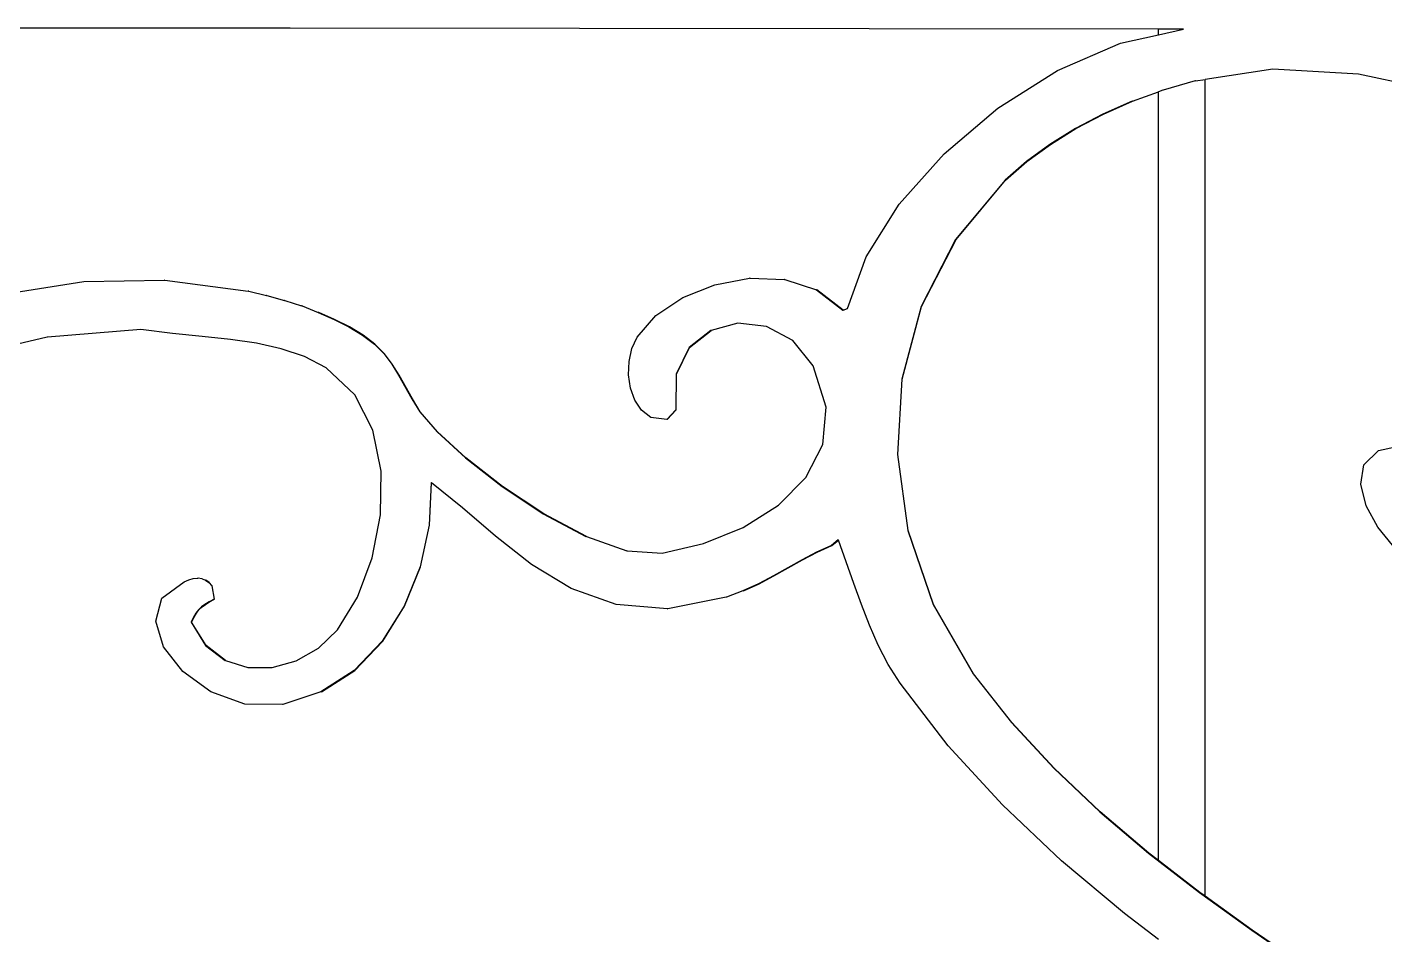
# Model space of a CAD drawing. Header units: inches. Extents: x -2812 to 9774, y -15726 to -746.
# Drawn here: x 3453.81 to 3468.53, y -9211.92 to -9202.08 of the extents above; entities that cross this region are included whole.
import ezdxf

# ---------------------------------------------------------------- set-up
doc = ezdxf.new("R2010")
doc.units = ezdxf.units.IN
doc.header["$LTSCALE"] = 17
doc.header["$MEASUREMENT"] = 0
doc.layers.add('OUTLINE', color=1, linetype='Continuous', lineweight=25)

# ---------------------------------------------------------------- blocks, each defined once
blk = doc.blocks.new('fddd')
for p, q in [((-439.835, -3265.055), (-449.682, -3265.045)), ((-439.835, -3265.055), (-449.679, -3265.055)), ((-430.42, -3265.065), (-439.835, -3265.055)), ((-430.42, -3265.126), (-430.42, -3265.065)), ((-430.42, -3265.126), (-430.146, -3265.065)), ((-430.146, -3265.065), (-430.42, -3265.065)), ((-431.514, -3265.513), (-430.832, -3265.217)), ((-430.832, -3265.217), (-430.42, -3265.126)), ((-432.162, -3265.924), (-431.514, -3265.513)), ((-429.179, -3265.501), (-429.913, -3265.61)), ((-428.251, -3265.555), (-429.179, -3265.501)), ((-427.464, -3265.721), (-428.251, -3265.555)), ((-430.022, -3265.625), (-430.367, -3265.727)), ((-430.018, -3265.625), (-430.022, -3265.625)), ((-430.018, -3265.625), (-429.913, -3265.61)), ((-429.913, -3274.467), (-429.913, -3265.61)), ((-430.705, -3265.847), (-431.021, -3265.986)), ((-431.016, -3265.986), (-430.7, -3265.847)), ((-430.7, -3265.847), (-430.705, -3265.847)), ((-430.7, -3265.847), (-430.42, -3265.746)), ((-430.371, -3265.727), (-430.42, -3265.746)), ((-430.42, -3274.078), (-430.42, -3265.746)), ((-430.367, -3265.727), (-430.371, -3265.727)), ((-432.744, -3266.417), (-432.162, -3265.924)), ((-431.021, -3265.986), (-431.318, -3266.143)), ((-431.313, -3266.143), (-431.016, -3265.986)), ((-431.016, -3265.986), (-431.021, -3265.986)), ((-431.318, -3266.143), (-431.595, -3266.315)), ((-431.59, -3266.315), (-431.313, -3266.143)), ((-431.313, -3266.143), (-431.318, -3266.143)), ((-433.23, -3266.964), (-432.744, -3266.417)), ((-431.595, -3266.315), (-431.849, -3266.502)), ((-431.845, -3266.502), (-431.59, -3266.315)), ((-431.59, -3266.315), (-431.595, -3266.315)), ((-431.849, -3266.502), (-432.081, -3266.704)), ((-432.076, -3266.704), (-431.845, -3266.502)), ((-431.845, -3266.502), (-431.849, -3266.502)), ((-432.081, -3266.704), (-432.619, -3267.346)), ((-432.614, -3267.346), (-432.076, -3266.704)), ((-432.076, -3266.704), (-432.081, -3266.704)), ((-433.59, -3267.533), (-433.23, -3266.964)), ((-432.619, -3267.346), (-432.992, -3268.073)), ((-432.988, -3268.073), (-432.614, -3267.346)), ((-432.614, -3267.346), (-432.619, -3267.346)), ((-433.792, -3268.093), (-433.59, -3267.533)), ((-442.895, -3267.933), (-442.073, -3267.803)), ((-442.073, -3267.803), (-441.198, -3267.788)), ((-441.193, -3267.788), (-441.198, -3267.788)), ((-441.193, -3267.788), (-440.288, -3267.907)), ((-440.284, -3267.907), (-440.288, -3267.907)), ((-440.284, -3267.907), (-440.091, -3267.952)), ((-435.578, -3267.976), (-435.229, -3267.837)), ((-435.229, -3267.837), (-434.852, -3267.767)), ((-434.847, -3267.767), (-434.852, -3267.767)), ((-434.847, -3267.767), (-434.475, -3267.78)), ((-434.47, -3267.78), (-434.475, -3267.78)), ((-434.47, -3267.78), (-434.128, -3267.891)), ((-434.128, -3267.891), (-433.841, -3268.114)), ((-434.123, -3267.891), (-434.128, -3267.891)), ((-433.838, -3268.113), (-434.123, -3267.891)), ((-440.086, -3267.952), (-440.091, -3267.952)), ((-440.086, -3267.952), (-439.897, -3268.006)), ((-439.893, -3268.006), (-439.897, -3268.006)), ((-439.893, -3268.006), (-439.71, -3268.067)), ((-435.869, -3268.17), (-435.578, -3267.976)), ((-439.705, -3268.067), (-439.71, -3268.067)), ((-439.705, -3268.067), (-439.529, -3268.136)), ((-439.529, -3268.136), (-439.358, -3268.212)), ((-439.525, -3268.136), (-439.529, -3268.136)), ((-439.353, -3268.212), (-439.525, -3268.136)), ((-436.073, -3268.404), (-435.869, -3268.17)), ((-433.841, -3268.114), (-433.838, -3268.113)), ((-433.838, -3268.113), (-433.792, -3268.093)), ((-432.992, -3268.073), (-433.203, -3268.859)), ((-433.198, -3268.859), (-432.988, -3268.073)), ((-432.988, -3268.073), (-432.992, -3268.073)), ((-441.454, -3268.321), (-442.466, -3268.404)), ((-441.11, -3268.364), (-441.454, -3268.321)), ((-439.358, -3268.212), (-439.197, -3268.294)), ((-439.353, -3268.212), (-439.358, -3268.212)), ((-439.192, -3268.294), (-439.353, -3268.212)), ((-439.197, -3268.294), (-439.049, -3268.384)), ((-439.192, -3268.294), (-439.197, -3268.294)), ((-439.044, -3268.384), (-439.192, -3268.294)), ((-435.272, -3268.332), (-435.509, -3268.518)), ((-435.505, -3268.518), (-435.268, -3268.332)), ((-435.268, -3268.332), (-435.272, -3268.332)), ((-434.979, -3268.254), (-435.268, -3268.332)), ((-434.669, -3268.289), (-434.979, -3268.254)), ((-434.384, -3268.441), (-434.669, -3268.289)), ((-442.471, -3268.404), (-442.854, -3268.494)), ((-442.466, -3268.404), (-442.471, -3268.404)), ((-440.787, -3268.398), (-441.11, -3268.364)), ((-440.483, -3268.43), (-440.787, -3268.398)), ((-440.198, -3268.471), (-440.483, -3268.43)), ((-439.931, -3268.53), (-440.198, -3268.471)), ((-439.049, -3268.384), (-438.92, -3268.481)), ((-439.044, -3268.384), (-439.049, -3268.384)), ((-438.915, -3268.481), (-439.044, -3268.384)), ((-438.92, -3268.481), (-438.816, -3268.586)), ((-438.915, -3268.481), (-438.92, -3268.481)), ((-438.812, -3268.586), (-438.915, -3268.481)), ((-436.129, -3268.529), (-436.073, -3268.404)), ((-434.164, -3268.715), (-434.384, -3268.441)), ((-439.68, -3268.615), (-439.931, -3268.53)), ((-439.445, -3268.736), (-439.68, -3268.615)), ((-438.816, -3268.586), (-438.732, -3268.698)), ((-438.812, -3268.586), (-438.816, -3268.586)), ((-438.727, -3268.698), (-438.812, -3268.586)), ((-436.159, -3268.669), (-436.129, -3268.529)), ((-435.509, -3268.518), (-435.649, -3268.806)), ((-435.644, -3268.806), (-435.505, -3268.518)), ((-435.505, -3268.518), (-435.509, -3268.518)), ((-439.132, -3269.029), (-439.445, -3268.736)), ((-438.732, -3268.698), (-438.658, -3268.816)), ((-438.727, -3268.698), (-438.732, -3268.698)), ((-438.653, -3268.816), (-438.727, -3268.698)), ((-436.164, -3268.815), (-436.159, -3268.669)), ((-434.021, -3269.164), (-434.164, -3268.715)), ((-438.658, -3268.816), (-438.514, -3269.074)), ((-438.653, -3268.816), (-438.658, -3268.816)), ((-438.509, -3269.074), (-438.653, -3268.816)), ((-436.143, -3268.957), (-436.164, -3268.815)), ((-435.649, -3268.806), (-435.651, -3269.192)), ((-435.644, -3268.806), (-435.649, -3268.806)), ((-435.647, -3269.192), (-435.644, -3268.806)), ((-433.203, -3268.859), (-433.25, -3269.678)), ((-433.246, -3269.678), (-433.198, -3268.859)), ((-433.198, -3268.859), (-433.203, -3268.859)), ((-438.938, -3269.414), (-439.132, -3269.029)), ((-438.514, -3269.074), (-438.429, -3269.213)), ((-438.509, -3269.074), (-438.514, -3269.074)), ((-438.424, -3269.213), (-438.509, -3269.074)), ((-436.096, -3269.088), (-436.143, -3268.957)), ((-436.023, -3269.197), (-436.096, -3269.088)), ((-438.429, -3269.213), (-438.242, -3269.431)), ((-438.424, -3269.213), (-438.429, -3269.213)), ((-438.238, -3269.431), (-438.424, -3269.213)), ((-435.924, -3269.275), (-436.023, -3269.197)), ((-435.651, -3269.192), (-435.751, -3269.296)), ((-435.746, -3269.296), (-435.647, -3269.192)), ((-435.647, -3269.192), (-435.651, -3269.192)), ((-434.058, -3269.569), (-434.021, -3269.164)), ((-435.751, -3269.296), (-435.924, -3269.275)), ((-435.746, -3269.296), (-435.751, -3269.296)), ((-438.849, -3269.859), (-438.938, -3269.414)), ((-438.242, -3269.431), (-437.933, -3269.714)), ((-438.238, -3269.431), (-438.242, -3269.431)), ((-437.928, -3269.714), (-438.238, -3269.431)), ((-434.241, -3269.925), (-434.058, -3269.569)), ((-433.25, -3269.678), (-433.137, -3270.501)), ((-433.246, -3269.678), (-433.25, -3269.678)), ((-433.132, -3270.501), (-433.246, -3269.678)), ((-428.192, -3269.789), (-428.032, -3269.634)), ((-428.032, -3269.634), (-427.716, -3269.566)), ((-437.933, -3269.714), (-437.537, -3270.024)), ((-437.928, -3269.714), (-437.933, -3269.714)), ((-437.532, -3270.024), (-437.928, -3269.714)), ((-428.226, -3269.999), (-428.192, -3269.789)), ((-438.855, -3270.332), (-438.849, -3269.859)), ((-434.54, -3270.226), (-434.241, -3269.925)), ((-438.305, -3269.98), (-438.327, -3270.442)), ((-438.322, -3270.442), (-438.3, -3269.984)), ((-438.3, -3269.984), (-438.305, -3269.98)), ((-437.965, -3270.254), (-438.3, -3269.984)), ((-437.537, -3270.024), (-437.089, -3270.321)), ((-437.532, -3270.024), (-437.537, -3270.024)), ((-437.084, -3270.321), (-437.532, -3270.024)), ((-428.166, -3270.235), (-428.226, -3269.999)), ((-437.607, -3270.564), (-437.965, -3270.254)), ((-434.921, -3270.467), (-434.54, -3270.226)), ((-428.04, -3270.466), (-428.166, -3270.235)), ((-438.944, -3270.797), (-438.855, -3270.332)), ((-437.089, -3270.321), (-436.627, -3270.567)), ((-437.084, -3270.321), (-437.089, -3270.321)), ((-436.622, -3270.567), (-437.084, -3270.321)), ((-438.327, -3270.442), (-438.426, -3270.895)), ((-438.421, -3270.895), (-438.322, -3270.442)), ((-438.322, -3270.442), (-438.327, -3270.442)), ((-435.351, -3270.643), (-434.921, -3270.467)), ((-433.132, -3270.501), (-433.137, -3270.501)), ((-433.137, -3270.501), (-432.862, -3271.302)), ((-432.857, -3271.302), (-433.132, -3270.501)), ((-427.881, -3270.66), (-428.04, -3270.466)), ((-437.219, -3270.87), (-437.607, -3270.564)), ((-436.622, -3270.567), (-436.627, -3270.567)), ((-436.622, -3270.567), (-436.185, -3270.722)), ((-435.8, -3270.748), (-435.351, -3270.643)), ((-433.965, -3270.665), (-434.126, -3270.737)), ((-434.121, -3270.737), (-433.96, -3270.665)), ((-433.891, -3270.603), (-433.965, -3270.665)), ((-433.96, -3270.665), (-433.965, -3270.665)), ((-433.96, -3270.665), (-433.89, -3270.606)), ((-433.89, -3270.606), (-433.891, -3270.603)), ((-433.804, -3270.84), (-433.89, -3270.606)), ((-439.103, -3271.224), (-438.944, -3270.797)), ((-436.18, -3270.722), (-436.185, -3270.722)), ((-436.18, -3270.722), (-435.8, -3270.748)), ((-434.281, -3270.819), (-434.592, -3270.993)), ((-434.588, -3270.993), (-434.277, -3270.819)), ((-434.126, -3270.737), (-434.281, -3270.819)), ((-434.277, -3270.819), (-434.281, -3270.819)), ((-434.277, -3270.819), (-434.121, -3270.737)), ((-434.121, -3270.737), (-434.126, -3270.737)), ((-433.721, -3271.074), (-433.804, -3270.84)), ((-438.426, -3270.895), (-438.597, -3271.321)), ((-438.593, -3271.321), (-438.421, -3270.895)), ((-438.421, -3270.895), (-438.426, -3270.895)), ((-436.787, -3271.13), (-437.219, -3270.87)), ((-434.592, -3270.993), (-434.754, -3271.078)), ((-434.749, -3271.078), (-434.588, -3270.993)), ((-434.588, -3270.993), (-434.592, -3270.993)), ((-441.226, -3271.236), (-440.983, -3271.059)), ((-440.983, -3271.059), (-440.934, -3271.036)), ((-440.934, -3271.036), (-440.886, -3271.023)), ((-440.886, -3271.023), (-440.838, -3271.019)), ((-440.838, -3271.019), (-440.836, -3271.019)), ((-440.833, -3271.019), (-440.836, -3271.019)), ((-440.793, -3271.024), (-440.833, -3271.019)), ((-440.788, -3271.024), (-440.793, -3271.024)), ((-440.788, -3271.024), (-440.752, -3271.039)), ((-440.752, -3271.039), (-440.715, -3271.065)), ((-440.747, -3271.039), (-440.752, -3271.039)), ((-440.711, -3271.065), (-440.747, -3271.039)), ((-440.715, -3271.065), (-440.685, -3271.1)), ((-440.711, -3271.065), (-440.715, -3271.065)), ((-440.68, -3271.1), (-440.711, -3271.065)), ((-440.685, -3271.1), (-440.66, -3271.245)), ((-440.68, -3271.1), (-440.685, -3271.1)), ((-440.656, -3271.245), (-440.68, -3271.1)), ((-436.299, -3271.304), (-436.787, -3271.13)), ((-434.754, -3271.078), (-434.924, -3271.157)), ((-434.919, -3271.157), (-434.749, -3271.078)), ((-434.749, -3271.078), (-434.754, -3271.078)), ((-433.639, -3271.303), (-433.721, -3271.074)), ((-441.291, -3271.484), (-441.226, -3271.236)), ((-440.713, -3271.275), (-440.758, -3271.302)), ((-440.753, -3271.302), (-440.709, -3271.275)), ((-440.66, -3271.245), (-440.713, -3271.275)), ((-440.709, -3271.275), (-440.713, -3271.275)), ((-440.709, -3271.275), (-440.656, -3271.245)), ((-440.656, -3271.245), (-440.66, -3271.245)), ((-439.321, -3271.577), (-439.103, -3271.224)), ((-435.106, -3271.225), (-435.739, -3271.349)), ((-435.101, -3271.225), (-435.106, -3271.225)), ((-434.924, -3271.157), (-435.101, -3271.225)), ((-434.919, -3271.157), (-434.924, -3271.157)), ((-440.882, -3271.44), (-440.908, -3271.494)), ((-440.904, -3271.494), (-440.877, -3271.44)), ((-440.856, -3271.396), (-440.882, -3271.44)), ((-440.877, -3271.44), (-440.882, -3271.44)), ((-440.877, -3271.44), (-440.851, -3271.396)), ((-440.827, -3271.36), (-440.856, -3271.396)), ((-440.851, -3271.396), (-440.856, -3271.396)), ((-440.851, -3271.396), (-440.823, -3271.36)), ((-440.795, -3271.33), (-440.827, -3271.36)), ((-440.823, -3271.36), (-440.827, -3271.36)), ((-440.823, -3271.36), (-440.79, -3271.33)), ((-440.758, -3271.302), (-440.795, -3271.33)), ((-440.79, -3271.33), (-440.795, -3271.33)), ((-440.79, -3271.33), (-440.753, -3271.302)), ((-440.753, -3271.302), (-440.758, -3271.302)), ((-438.597, -3271.321), (-438.836, -3271.701)), ((-438.831, -3271.701), (-438.593, -3271.321)), ((-438.593, -3271.321), (-438.597, -3271.321)), ((-435.743, -3271.349), (-436.299, -3271.304)), ((-435.742, -3271.349), (-435.743, -3271.349)), ((-435.742, -3271.349), (-435.739, -3271.349)), ((-433.553, -3271.527), (-433.639, -3271.303)), ((-432.857, -3271.302), (-432.862, -3271.302)), ((-432.862, -3271.302), (-432.428, -3272.054)), ((-432.423, -3272.054), (-432.857, -3271.302)), ((-441.206, -3271.762), (-441.291, -3271.484)), ((-440.908, -3271.494), (-440.751, -3271.747)), ((-440.904, -3271.494), (-440.908, -3271.494)), ((-440.746, -3271.747), (-440.904, -3271.494)), ((-439.526, -3271.776), (-439.321, -3271.577)), ((-433.458, -3271.745), (-433.553, -3271.527)), ((-438.836, -3271.701), (-439.139, -3272.018)), ((-439.134, -3272.018), (-438.831, -3271.701)), ((-438.831, -3271.701), (-438.836, -3271.701)), ((-440.998, -3272.031), (-441.206, -3271.762)), ((-440.751, -3271.747), (-440.54, -3271.909)), ((-440.746, -3271.747), (-440.751, -3271.747)), ((-440.535, -3271.909), (-440.746, -3271.747)), ((-439.769, -3271.915), (-439.526, -3271.776)), ((-433.348, -3271.955), (-433.458, -3271.745)), ((-440.696, -3272.251), (-440.998, -3272.031)), ((-440.535, -3271.909), (-440.54, -3271.909)), ((-440.535, -3271.909), (-440.294, -3271.987)), ((-440.294, -3271.987), (-440.031, -3271.987)), ((-440.031, -3271.987), (-439.769, -3271.915)), ((-439.139, -3272.018), (-439.5, -3272.252)), ((-439.495, -3272.252), (-439.134, -3272.018)), ((-439.134, -3272.018), (-439.139, -3272.018)), ((-433.221, -3272.158), (-433.348, -3271.955)), ((-432.698, -3272.837), (-433.221, -3272.158)), ((-432.428, -3272.054), (-432.014, -3272.581)), ((-432.423, -3272.054), (-432.428, -3272.054)), ((-432.01, -3272.581), (-432.423, -3272.054)), ((-440.326, -3272.383), (-440.696, -3272.251)), ((-439.5, -3272.252), (-439.912, -3272.386)), ((-439.495, -3272.252), (-439.5, -3272.252)), ((-439.917, -3272.386), (-440.326, -3272.383)), ((-439.912, -3272.386), (-439.917, -3272.386)), ((-432.014, -3272.581), (-431.555, -3273.079)), ((-432.01, -3272.581), (-432.014, -3272.581)), ((-431.55, -3273.079), (-432.01, -3272.581)), ((-432.11, -3273.477), (-432.698, -3272.837)), ((-431.55, -3273.079), (-431.555, -3273.079)), ((-431.555, -3273.079), (-431.056, -3273.551)), ((-431.052, -3273.551), (-431.55, -3273.079)), ((-431.469, -3274.082), (-432.11, -3273.477)), ((-431.056, -3273.551), (-430.527, -3273.999)), ((-431.052, -3273.551), (-431.056, -3273.551)), ((-430.523, -3273.999), (-431.052, -3273.551)), ((-430.787, -3274.655), (-431.469, -3274.082)), ((-430.523, -3273.999), (-430.527, -3273.999)), ((-430.527, -3273.999), (-429.975, -3274.426)), ((-430.42, -3274.078), (-430.523, -3273.999)), ((-429.97, -3274.426), (-430.42, -3274.078)), ((-429.975, -3274.426), (-429.407, -3274.835)), ((-429.97, -3274.426), (-429.975, -3274.426)), ((-429.913, -3274.467), (-429.97, -3274.426)), ((-429.403, -3274.835), (-429.913, -3274.467)), ((-430.42, -3274.936), (-430.787, -3274.655)), ((-429.403, -3274.835), (-429.407, -3274.835)), ((-429.407, -3274.835), (-428.832, -3275.227)), ((-428.827, -3275.227), (-429.403, -3274.835))]:
    blk.add_line(p, q)

msp = doc.modelspace()

# ---------------------------------------------------------------- block references
at = {"layer": 'OUTLINE'}
msp.add_blockref('fddd', (3896.495, -5937.038), dxfattribs=at)

doc.saveas('drawing.dxf')
